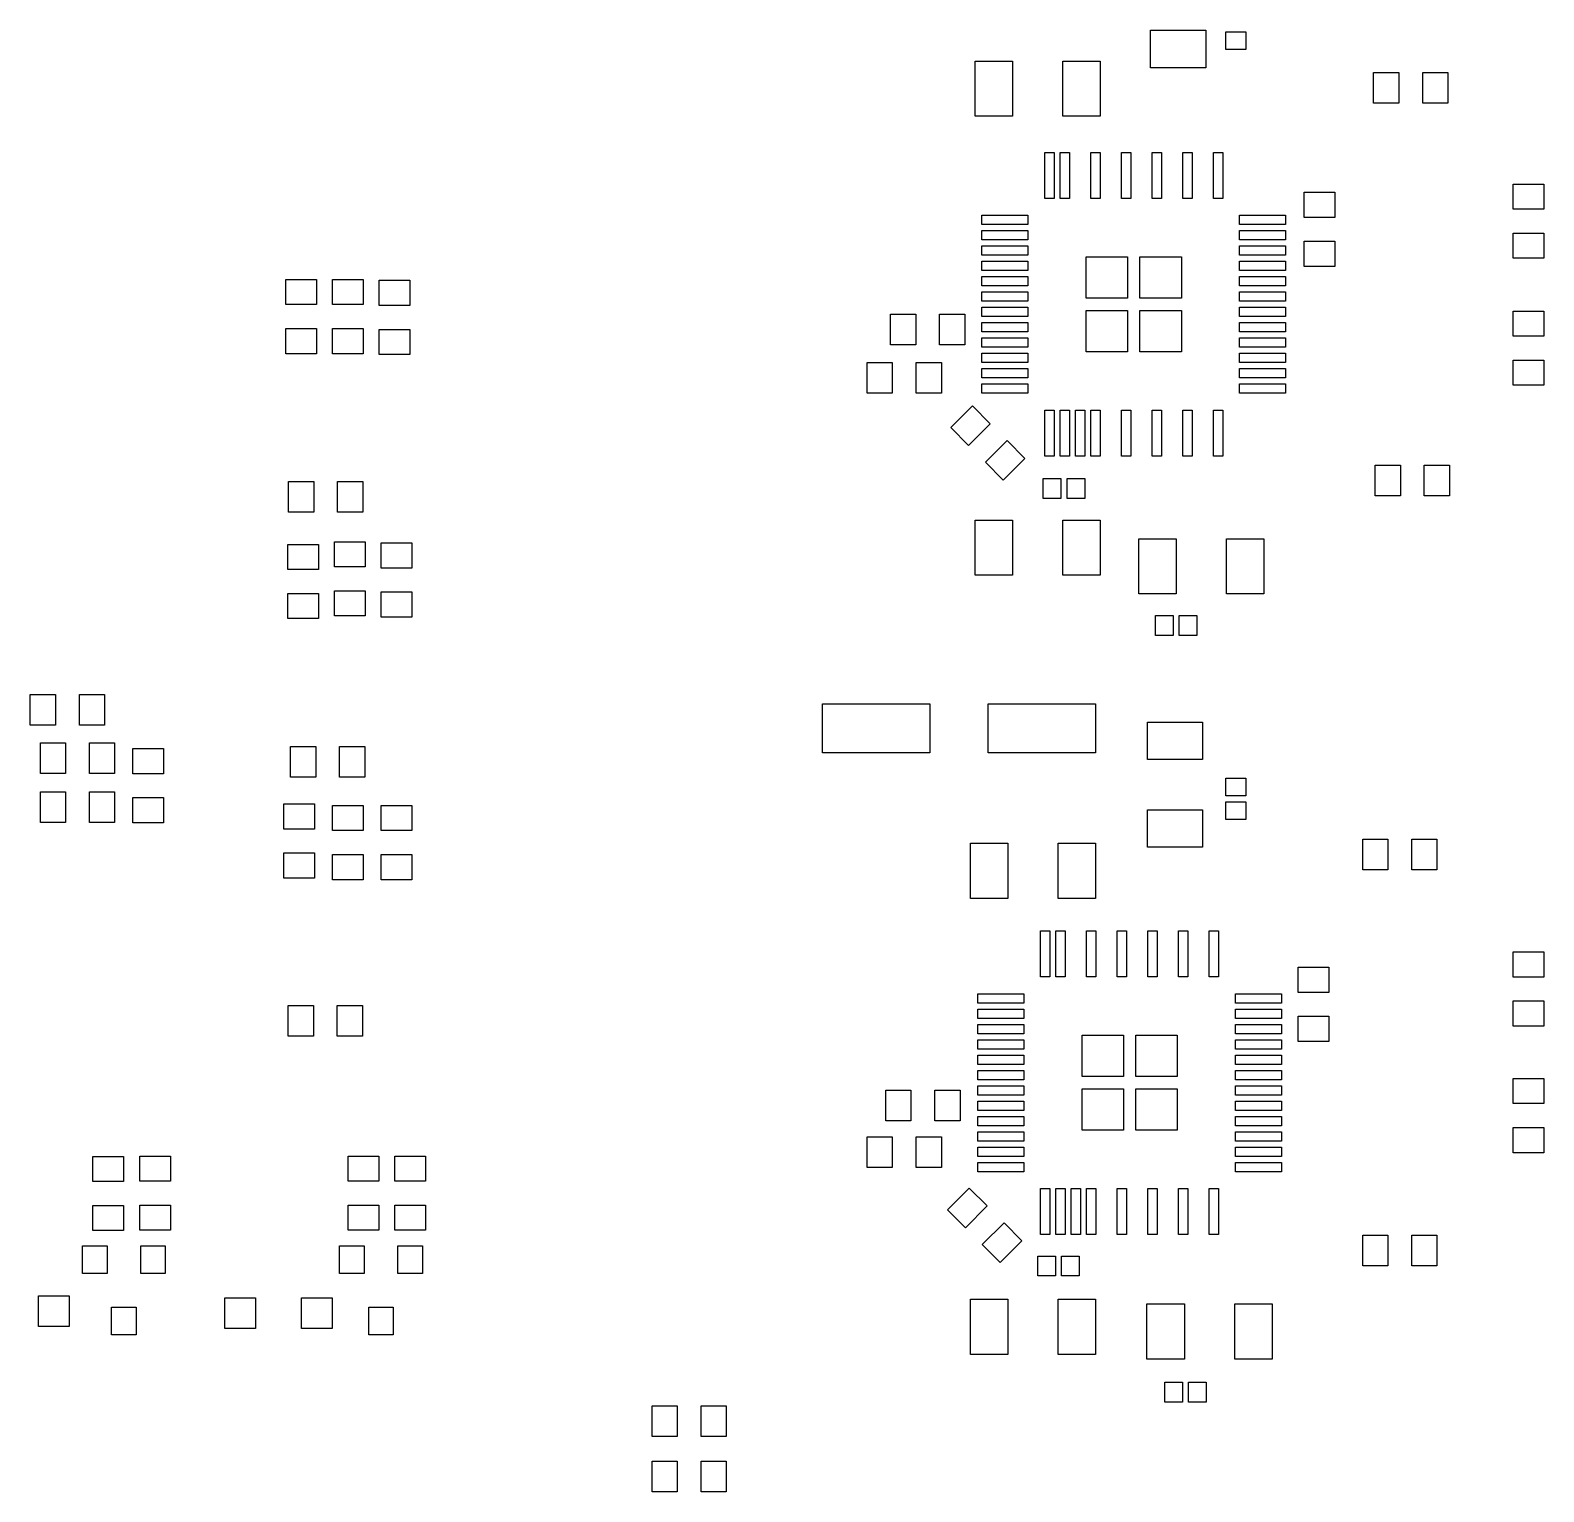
# Model space of a CAD drawing. Extents: x 21.7 to 117.6, y -114.1 to -20.5.
# Drawn here: x 66.67 to 116.01, y -114.09 to -66.45 of the extents above; entities that cross this region are included whole.
import ezdxf

# ---------------------------------------------------------------- set-up
doc = ezdxf.new("R2010")
doc.units = 0
doc.header["$MEASUREMENT"] = 0
doc.layers.add('BLACK', color=7, linetype='CONTINUOUS')

msp = doc.modelspace()

# ---------------------------------------------------------------- linework, layer by layer
at = {"layer": 'BLACK', "linetype": 'CONTINUOUS'}
for p, q in [((103.189, -67.666), (103.189, -66.446)), ((103.189, -66.446), (104.989, -66.446)), ((104.989, -66.446), (104.989, -67.666)), ((105.644, -67.0706), (105.644, -66.4956)), ((105.644, -66.4956), (106.294, -66.4956)), ((106.294, -66.4956), (106.294, -67.0706)), ((106.294, -67.0706), (105.644, -67.0706)), ((97.4696, -69.25), (97.4696, -67.45)), ((97.4696, -67.45), (98.6896, -67.45)), ((98.6896, -67.45), (98.6896, -69.25)), ((100.33, -69.25), (100.33, -67.45)), ((100.33, -67.45), (101.55, -67.45)), ((101.55, -67.45), (101.55, -69.25)), ((104.989, -67.666), (103.189, -67.666)), ((110.461, -68.826), (110.461, -67.826)), ((110.461, -67.826), (111.281, -67.826)), ((111.281, -67.826), (111.281, -68.826)), ((112.061, -68.826), (112.061, -67.826)), ((112.061, -67.826), (112.881, -67.826)), ((112.881, -67.826), (112.881, -68.826)), ((111.281, -68.826), (110.461, -68.826)), ((112.881, -68.826), (112.061, -68.826)), ((98.6896, -69.25), (97.4696, -69.25)), ((101.55, -69.25), (100.33, -69.25)), ((99.7434, -71.9273), (99.7434, -70.4273)), ((99.7434, -70.4273), (100.043, -70.4273)), ((100.043, -70.4273), (100.043, -71.9273)), ((100.243, -71.9273), (100.243, -70.4273)), ((100.243, -70.4273), (100.543, -70.4273)), ((100.543, -70.4273), (100.543, -71.9273)), ((101.243, -71.9273), (101.243, -70.4273)), ((101.243, -70.4273), (101.543, -70.4273)), ((101.543, -70.4273), (101.543, -71.9273)), ((102.243, -71.9273), (102.243, -70.4273)), ((102.243, -70.4273), (102.543, -70.4273)), ((102.543, -70.4273), (102.543, -71.9273)), ((103.243, -71.9273), (103.243, -70.4273)), ((103.243, -70.4273), (103.543, -70.4273)), ((103.543, -70.4273), (103.543, -71.9273)), ((104.243, -71.9273), (104.243, -70.4273)), ((104.243, -70.4273), (104.543, -70.4273)), ((104.543, -70.4273), (104.543, -71.9273)), ((105.243, -71.9273), (105.243, -70.4273)), ((105.243, -70.4273), (105.543, -70.4273)), ((105.543, -70.4273), (105.543, -71.9273)), ((115.006, -72.2795), (115.006, -71.4595)), ((115.006, -71.4595), (116.006, -71.4595)), ((116.006, -71.4595), (116.006, -72.2795)), ((100.043, -71.9273), (99.7434, -71.9273)), ((100.543, -71.9273), (100.243, -71.9273)), ((101.543, -71.9273), (101.243, -71.9273)), ((102.543, -71.9273), (102.243, -71.9273)), ((103.543, -71.9273), (103.243, -71.9273)), ((104.543, -71.9273), (104.243, -71.9273)), ((105.543, -71.9273), (105.243, -71.9273)), ((108.2, -72.546), (108.2, -71.726)), ((108.2, -71.726), (109.2, -71.726)), ((109.2, -71.726), (109.2, -72.546)), ((97.6934, -72.7773), (97.6934, -72.4773)), ((97.6934, -72.4773), (99.1934, -72.4773)), ((99.1934, -72.4773), (99.1934, -72.7773)), ((106.093, -72.7773), (106.093, -72.4773)), ((106.093, -72.4773), (107.593, -72.4773)), ((107.593, -72.4773), (107.593, -72.7773)), ((116.006, -72.2795), (115.006, -72.2795)), ((99.1934, -72.7773), (97.6934, -72.7773)), ((97.6934, -73.2773), (97.6934, -72.9773)), ((97.6934, -72.9773), (99.1934, -72.9773)), ((99.1934, -72.9773), (99.1934, -73.2773)), ((107.593, -72.7773), (106.093, -72.7773)), ((106.093, -73.2773), (106.093, -72.9773)), ((106.093, -72.9773), (107.593, -72.9773)), ((107.593, -72.9773), (107.593, -73.2773)), ((109.2, -72.546), (108.2, -72.546)), ((99.1934, -73.2773), (97.6934, -73.2773)), ((97.6934, -73.7773), (97.6934, -73.4773)), ((97.6934, -73.4773), (99.1934, -73.4773)), ((99.1934, -73.4773), (99.1934, -73.7773)), ((107.593, -73.2773), (106.093, -73.2773)), ((106.093, -73.7773), (106.093, -73.4773)), ((106.093, -73.4773), (107.593, -73.4773)), ((107.593, -73.4773), (107.593, -73.7773)), ((108.2, -74.146), (108.2, -73.326)), ((108.2, -73.326), (109.2, -73.326)), ((109.2, -73.326), (109.2, -74.146)), ((115.006, -73.8795), (115.006, -73.0595)), ((115.006, -73.0595), (116.006, -73.0595)), ((116.006, -73.0595), (116.006, -73.8795)), ((99.1934, -73.7773), (97.6934, -73.7773)), ((97.6934, -74.2773), (97.6934, -73.9773)), ((97.6934, -73.9773), (99.1934, -73.9773)), ((99.1934, -73.9773), (99.1934, -74.2773)), ((101.093, -75.1773), (101.093, -73.8273)), ((101.093, -73.8273), (102.443, -73.8273)), ((102.443, -73.8273), (102.443, -75.1773)), ((102.843, -75.1773), (102.843, -73.8273)), ((102.843, -73.8273), (104.193, -73.8273)), ((104.193, -73.8273), (104.193, -75.1773)), ((107.593, -73.7773), (106.093, -73.7773)), ((106.093, -74.2773), (106.093, -73.9773)), ((106.093, -73.9773), (107.593, -73.9773)), ((107.593, -73.9773), (107.593, -74.2773)), ((116.006, -73.8795), (115.006, -73.8795)), ((99.1934, -74.2773), (97.6934, -74.2773)), ((97.6934, -74.7773), (97.6934, -74.4773)), ((97.6934, -74.4773), (99.1934, -74.4773)), ((99.1934, -74.4773), (99.1934, -74.7773)), ((107.593, -74.2773), (106.093, -74.2773)), ((106.093, -74.7773), (106.093, -74.4773)), ((106.093, -74.4773), (107.593, -74.4773)), ((107.593, -74.4773), (107.593, -74.7773)), ((109.2, -74.146), (108.2, -74.146)), ((75.0015, -75.391), (75.0015, -74.571)), ((75.0015, -74.571), (76.0015, -74.571)), ((76.0015, -74.571), (76.0015, -75.391)), ((76.5255, -75.391), (76.5255, -74.571)), ((76.5255, -74.571), (77.5255, -74.571)), ((77.5255, -74.571), (77.5255, -75.391)), ((78.0495, -75.4173), (78.0495, -74.5973)), ((78.0495, -74.5973), (79.0495, -74.5973)), ((79.0495, -74.5973), (79.0495, -75.4173)), ((99.1934, -74.7773), (97.6934, -74.7773)), ((97.6934, -75.2773), (97.6934, -74.9773)), ((97.6934, -74.9773), (99.1934, -74.9773)), ((99.1934, -74.9773), (99.1934, -75.2773)), ((107.593, -74.7773), (106.093, -74.7773)), ((106.093, -75.2773), (106.093, -74.9773)), ((106.093, -74.9773), (107.593, -74.9773)), ((107.593, -74.9773), (107.593, -75.2773)), ((76.0015, -75.391), (75.0015, -75.391)), ((77.5255, -75.391), (76.5255, -75.391)), ((79.0495, -75.4173), (78.0495, -75.4173)), ((99.1934, -75.2773), (97.6934, -75.2773)), ((97.6934, -75.7773), (97.6934, -75.4773)), ((97.6934, -75.4773), (99.1934, -75.4773)), ((99.1934, -75.4773), (99.1934, -75.7773)), ((102.443, -75.1773), (101.093, -75.1773)), ((104.193, -75.1773), (102.843, -75.1773)), ((107.593, -75.2773), (106.093, -75.2773)), ((106.093, -75.7773), (106.093, -75.4773)), ((106.093, -75.4773), (107.593, -75.4773)), ((107.593, -75.4773), (107.593, -75.7773)), ((94.7132, -76.7), (94.7132, -75.7)), ((94.7132, -75.7), (95.5332, -75.7)), ((95.5332, -75.7), (95.5332, -76.7)), ((96.3132, -76.7), (96.3132, -75.7)), ((96.3132, -75.7), (97.1332, -75.7)), ((97.1332, -75.7), (97.1332, -76.7)), ((99.1934, -75.7773), (97.6934, -75.7773)), ((101.093, -76.9273), (101.093, -75.5773)), ((101.093, -75.5773), (102.443, -75.5773)), ((102.443, -75.5773), (102.443, -76.9273)), ((102.843, -76.9273), (102.843, -75.5773)), ((102.843, -75.5773), (104.193, -75.5773)), ((104.193, -75.5773), (104.193, -76.9273)), ((107.593, -75.7773), (106.093, -75.7773)), ((115.006, -76.4195), (115.006, -75.5995)), ((115.006, -75.5995), (116.006, -75.5995)), ((116.006, -75.5995), (116.006, -76.4195)), ((75.0015, -76.991), (75.0015, -76.171)), ((75.0015, -76.171), (76.0015, -76.171)), ((76.0015, -76.171), (76.0015, -76.991)), ((76.5255, -76.991), (76.5255, -76.171)), ((76.5255, -76.171), (77.5255, -76.171)), ((77.5255, -76.171), (77.5255, -76.991)), ((78.0495, -77.0173), (78.0495, -76.1973)), ((78.0495, -76.1973), (79.0495, -76.1973)), ((79.0495, -76.1973), (79.0495, -77.0173)), ((97.6934, -76.2773), (97.6934, -75.9773)), ((97.6934, -75.9773), (99.1934, -75.9773)), ((99.1934, -76.2773), (97.6934, -76.2773)), ((99.1934, -75.9773), (99.1934, -76.2773)), ((106.093, -76.2773), (106.093, -75.9773)), ((106.093, -75.9773), (107.593, -75.9773)), ((107.593, -76.2773), (106.093, -76.2773)), ((107.593, -75.9773), (107.593, -76.2773)), ((116.006, -76.4195), (115.006, -76.4195)), ((95.5332, -76.7), (94.7132, -76.7)), ((97.1332, -76.7), (96.3132, -76.7)), ((97.6934, -76.7773), (97.6934, -76.4773)), ((97.6934, -76.4773), (99.1934, -76.4773)), ((99.1934, -76.7773), (97.6934, -76.7773)), ((99.1934, -76.4773), (99.1934, -76.7773)), ((102.443, -76.9273), (101.093, -76.9273)), ((104.193, -76.9273), (102.843, -76.9273)), ((106.093, -76.7773), (106.093, -76.4773)), ((106.093, -76.4773), (107.593, -76.4773)), ((107.593, -76.7773), (106.093, -76.7773)), ((107.593, -76.4773), (107.593, -76.7773)), ((76.0015, -76.991), (75.0015, -76.991)), ((77.5255, -76.991), (76.5255, -76.991)), ((79.0495, -77.0173), (78.0495, -77.0173)), ((93.9512, -78.2748), (93.9512, -77.2748)), ((93.9512, -77.2748), (94.7712, -77.2748)), ((94.7712, -77.2748), (94.7712, -78.2748)), ((95.5512, -78.2748), (95.5512, -77.2748)), ((95.5512, -77.2748), (96.3712, -77.2748)), ((96.3712, -77.2748), (96.3712, -78.2748)), ((97.6934, -77.2773), (97.6934, -76.9773)), ((97.6934, -76.9773), (99.1934, -76.9773)), ((99.1934, -77.2773), (97.6934, -77.2773)), ((99.1934, -76.9773), (99.1934, -77.2773)), ((106.093, -77.2773), (106.093, -76.9773)), ((106.093, -76.9773), (107.593, -76.9773)), ((107.593, -77.2773), (106.093, -77.2773)), ((107.593, -76.9773), (107.593, -77.2773)), ((115.006, -78.0195), (115.006, -77.1995)), ((115.006, -77.1995), (116.006, -77.1995)), ((116.006, -77.1995), (116.006, -78.0195)), ((97.6934, -77.7773), (97.6934, -77.4773)), ((97.6934, -77.4773), (99.1934, -77.4773)), ((99.1934, -77.7773), (97.6934, -77.7773)), ((99.1934, -77.4773), (99.1934, -77.7773)), ((106.093, -77.7773), (106.093, -77.4773)), ((106.093, -77.4773), (107.593, -77.4773)), ((107.593, -77.7773), (106.093, -77.7773)), ((107.593, -77.4773), (107.593, -77.7773)), ((94.7712, -78.2748), (93.9512, -78.2748)), ((96.3712, -78.2748), (95.5512, -78.2748)), ((97.6934, -78.2773), (97.6934, -77.9773)), ((97.6934, -77.9773), (99.1934, -77.9773)), ((99.1934, -78.2773), (97.6934, -78.2773)), ((99.1934, -77.9773), (99.1934, -78.2773)), ((106.093, -78.2773), (106.093, -77.9773)), ((106.093, -77.9773), (107.593, -77.9773)), ((107.593, -78.2773), (106.093, -78.2773)), ((107.593, -77.9773), (107.593, -78.2773)), ((116.006, -78.0195), (115.006, -78.0195)), ((96.6756, -79.3995), (97.3827, -78.6924)), ((97.3827, -78.6924), (97.9625, -79.2722)), ((99.7434, -80.3273), (99.7434, -78.8273)), ((99.7434, -78.8273), (100.043, -78.8273)), ((100.043, -78.8273), (100.043, -80.3273)), ((100.243, -80.3273), (100.243, -78.8273)), ((100.243, -78.8273), (100.543, -78.8273)), ((100.543, -78.8273), (100.543, -80.3273)), ((100.743, -80.3273), (100.743, -78.8273)), ((100.743, -78.8273), (101.043, -78.8273)), ((101.043, -78.8273), (101.043, -80.3273)), ((101.243, -80.3273), (101.243, -78.8273)), ((101.243, -78.8273), (101.543, -78.8273)), ((101.543, -78.8273), (101.543, -80.3273)), ((102.243, -80.3273), (102.243, -78.8273)), ((102.243, -78.8273), (102.543, -78.8273)), ((102.543, -78.8273), (102.543, -80.3273)), ((103.243, -80.3273), (103.243, -78.8273)), ((103.243, -78.8273), (103.543, -78.8273)), ((103.543, -78.8273), (103.543, -80.3273)), ((104.243, -80.3273), (104.243, -78.8273)), ((104.243, -78.8273), (104.543, -78.8273)), ((104.543, -78.8273), (104.543, -80.3273)), ((105.243, -80.3273), (105.243, -78.8273)), ((105.243, -78.8273), (105.543, -78.8273)), ((105.543, -78.8273), (105.543, -80.3273)), ((97.2554, -79.9793), (96.6756, -79.3995)), ((97.9625, -79.2722), (97.2554, -79.9793)), ((97.8069, -80.5308), (98.514, -79.8237)), ((98.514, -79.8237), (99.0939, -80.4036)), ((99.0939, -80.4036), (98.3868, -81.1107)), ((100.043, -80.3273), (99.7434, -80.3273)), ((100.543, -80.3273), (100.243, -80.3273)), ((101.043, -80.3273), (100.743, -80.3273)), ((101.543, -80.3273), (101.243, -80.3273)), ((102.543, -80.3273), (102.243, -80.3273)), ((103.543, -80.3273), (103.243, -80.3273)), ((104.543, -80.3273), (104.243, -80.3273)), ((105.543, -80.3273), (105.243, -80.3273)), ((98.3868, -81.1107), (97.8069, -80.5308)), ((110.512, -81.6276), (110.512, -80.6276)), ((110.512, -80.6276), (111.332, -80.6276)), ((111.332, -80.6276), (111.332, -81.6276)), ((112.112, -81.6276), (112.112, -80.6276)), ((112.112, -80.6276), (112.932, -80.6276)), ((112.932, -80.6276), (112.932, -81.6276)), ((75.0915, -82.161), (75.0915, -81.161)), ((75.0915, -81.161), (75.9115, -81.161)), ((75.9115, -81.161), (75.9115, -82.161)), ((76.6915, -82.161), (76.6915, -81.161)), ((76.6915, -81.161), (77.5115, -81.161)), ((77.5115, -81.161), (77.5115, -82.161)), ((99.693, -81.7066), (99.693, -81.0566)), ((99.693, -81.0566), (100.268, -81.0566)), ((100.268, -81.0566), (100.268, -81.7066)), ((100.468, -81.7066), (100.468, -81.0566)), ((100.468, -81.0566), (101.043, -81.0566)), ((101.043, -81.0566), (101.043, -81.7066)), ((100.268, -81.7066), (99.693, -81.7066)), ((101.043, -81.7066), (100.468, -81.7066)), ((111.332, -81.6276), (110.512, -81.6276)), ((112.932, -81.6276), (112.112, -81.6276)), ((75.9115, -82.161), (75.0915, -82.161)), ((77.5115, -82.161), (76.6915, -82.161)), ((97.4696, -84.212), (97.4696, -82.412)), ((97.4696, -82.412), (98.6896, -82.412)), ((98.6896, -82.412), (98.6896, -84.212)), ((100.33, -84.212), (100.33, -82.412)), ((100.33, -82.412), (101.55, -82.412)), ((101.55, -82.412), (101.55, -84.212)), ((75.065, -84.027), (75.065, -83.207)), ((75.065, -83.207), (76.065, -83.207)), ((76.065, -83.207), (76.065, -84.027)), ((76.589, -83.938), (76.589, -83.118)), ((76.589, -83.118), (77.589, -83.118)), ((77.589, -83.118), (77.589, -83.938)), ((78.113, -83.976), (78.113, -83.156)), ((78.113, -83.156), (79.113, -83.156)), ((79.113, -83.156), (79.113, -83.976)), ((102.804, -84.8216), (102.804, -83.0216)), ((102.804, -83.0216), (104.024, -83.0216)), ((104.024, -83.0216), (104.024, -84.8216)), ((105.664, -84.8216), (105.664, -83.0216)), ((105.664, -83.0216), (106.884, -83.0216)), ((106.884, -83.0216), (106.884, -84.8216)), ((76.065, -84.027), (75.065, -84.027)), ((77.589, -83.938), (76.589, -83.938)), ((79.113, -83.976), (78.113, -83.976)), ((98.6896, -84.212), (97.4696, -84.212)), ((101.55, -84.212), (100.33, -84.212)), ((75.065, -85.627), (75.065, -84.807)), ((75.065, -84.807), (76.065, -84.807)), ((76.065, -84.807), (76.065, -85.627)), ((76.589, -85.538), (76.589, -84.718)), ((76.589, -84.718), (77.589, -84.718)), ((77.589, -84.718), (77.589, -85.538)), ((78.113, -85.576), (78.113, -84.756)), ((78.113, -84.756), (79.113, -84.756)), ((79.113, -84.756), (79.113, -85.576)), ((104.024, -84.8216), (102.804, -84.8216)), ((106.884, -84.8216), (105.664, -84.8216)), ((76.065, -85.627), (75.065, -85.627)), ((77.589, -85.538), (76.589, -85.538)), ((79.113, -85.576), (78.113, -85.576)), ((103.351, -86.177), (103.351, -85.527)), ((103.351, -85.527), (103.926, -85.527)), ((103.926, -85.527), (103.926, -86.177)), ((104.126, -86.177), (104.126, -85.527)), ((104.126, -85.527), (104.701, -85.527)), ((104.701, -85.527), (104.701, -86.177)), ((103.926, -86.177), (103.351, -86.177)), ((104.701, -86.177), (104.126, -86.177)), ((66.6716, -89.0952), (66.6716, -88.0952)), ((66.6716, -88.0952), (67.4916, -88.0952)), ((67.4916, -88.0952), (67.4916, -89.0952)), ((68.2716, -89.0952), (68.2716, -88.0952)), ((68.2716, -88.0952), (69.0916, -88.0952)), ((69.0916, -88.0952), (69.0916, -89.0952)), ((92.5, -90), (92.5, -88.4)), ((92.5, -88.4), (96, -88.4)), ((96, -88.4), (96, -90)), ((97.9, -90), (97.9, -88.4)), ((97.9, -88.4), (101.4, -88.4)), ((101.4, -88.4), (101.4, -90)), ((67.4916, -89.0952), (66.6716, -89.0952)), ((69.0916, -89.0952), (68.2716, -89.0952)), ((103.088, -90.2212), (103.088, -89.0012)), ((103.088, -89.0012), (104.888, -89.0012)), ((104.888, -89.0012), (104.888, -90.2212)), ((67.0018, -90.67), (67.0018, -89.67)), ((67.0018, -89.67), (67.8218, -89.67)), ((67.8218, -89.67), (67.8218, -90.67)), ((68.6018, -90.67), (68.6018, -89.67)), ((68.6018, -89.67), (69.4218, -89.67)), ((69.4218, -89.67), (69.4218, -90.67)), ((70.0104, -90.6818), (70.0104, -89.8618)), ((70.0104, -89.8618), (71.0104, -89.8618)), ((71.0104, -89.8618), (71.0104, -90.6818)), ((75.155, -90.797), (75.155, -89.797)), ((75.155, -89.797), (75.975, -89.797)), ((75.975, -89.797), (75.975, -90.797)), ((76.755, -90.797), (76.755, -89.797)), ((76.755, -89.797), (77.575, -89.797)), ((77.575, -89.797), (77.575, -90.797)), ((96, -90), (92.5, -90)), ((101.4, -90), (97.9, -90)), ((104.888, -90.2212), (103.088, -90.2212)), ((67.8218, -90.67), (67.0018, -90.67)), ((69.4218, -90.67), (68.6018, -90.67)), ((71.0104, -90.6818), (70.0104, -90.6818)), ((75.975, -90.797), (75.155, -90.797)), ((77.575, -90.797), (76.755, -90.797)), ((105.644, -91.4036), (105.644, -90.8286)), ((105.644, -90.8286), (106.294, -90.8286)), ((106.294, -90.8286), (106.294, -91.4036)), ((67.0018, -92.2702), (67.0018, -91.2702)), ((67.0018, -91.2702), (67.8218, -91.2702)), ((67.8218, -91.2702), (67.8218, -92.2702)), ((68.6018, -92.2702), (68.6018, -91.2702)), ((68.6018, -91.2702), (69.4218, -91.2702)), ((69.4218, -91.2702), (69.4218, -92.2702)), ((70.0104, -92.2818), (70.0104, -91.4618)), ((70.0104, -91.4618), (71.0104, -91.4618)), ((71.0104, -91.4618), (71.0104, -92.2818)), ((74.938, -92.485), (74.938, -91.665)), ((74.938, -91.665), (75.938, -91.665)), ((75.938, -91.665), (75.938, -92.485)), ((76.5255, -92.536), (76.5255, -91.716)), ((76.5255, -91.716), (77.5255, -91.716)), ((77.5255, -91.716), (77.5255, -92.536)), ((78.113, -92.536), (78.113, -91.716)), ((78.113, -91.716), (79.113, -91.716)), ((79.113, -91.716), (79.113, -92.536)), ((106.294, -91.4036), (105.644, -91.4036)), ((105.644, -92.1786), (105.644, -91.6036)), ((105.644, -91.6036), (106.294, -91.6036)), ((106.294, -91.6036), (106.294, -92.1786)), ((103.088, -93.0812), (103.088, -91.8612)), ((103.088, -91.8612), (104.888, -91.8612)), ((104.888, -91.8612), (104.888, -93.0812)), ((106.294, -92.1786), (105.644, -92.1786)), ((67.8218, -92.2702), (67.0018, -92.2702)), ((69.4218, -92.2702), (68.6018, -92.2702)), ((71.0104, -92.2818), (70.0104, -92.2818)), ((75.938, -92.485), (74.938, -92.485)), ((77.5255, -92.536), (76.5255, -92.536)), ((79.113, -92.536), (78.113, -92.536)), ((97.3172, -94.75), (97.3172, -92.95)), ((97.3172, -92.95), (98.5372, -92.95)), ((98.5372, -92.95), (98.5372, -94.75)), ((100.177, -94.75), (100.177, -92.95)), ((100.177, -92.95), (101.397, -92.95)), ((101.397, -92.95), (101.397, -94.75)), ((104.888, -93.0812), (103.088, -93.0812)), ((110.106, -93.8196), (110.106, -92.8196)), ((110.106, -92.8196), (110.926, -92.8196)), ((110.926, -92.8196), (110.926, -93.8196)), ((111.706, -93.8196), (111.706, -92.8196)), ((111.706, -92.8196), (112.526, -92.8196)), ((112.526, -92.8196), (112.526, -93.8196)), ((74.938, -94.085), (74.938, -93.265)), ((74.938, -93.265), (75.938, -93.265)), ((75.938, -93.265), (75.938, -94.085)), ((76.5255, -94.136), (76.5255, -93.316)), ((76.5255, -93.316), (77.5255, -93.316)), ((77.5255, -93.316), (77.5255, -94.136)), ((78.113, -94.136), (78.113, -93.316)), ((78.113, -93.316), (79.113, -93.316)), ((79.113, -93.316), (79.113, -94.136)), ((75.938, -94.085), (74.938, -94.085)), ((77.5255, -94.136), (76.5255, -94.136)), ((79.113, -94.136), (78.113, -94.136)), ((110.926, -93.8196), (110.106, -93.8196)), ((112.526, -93.8196), (111.706, -93.8196)), ((98.5372, -94.75), (97.3172, -94.75)), ((101.397, -94.75), (100.177, -94.75)), ((99.6046, -97.3073), (99.6046, -95.8073)), ((99.6046, -95.8073), (99.9046, -95.8073)), ((99.9046, -95.8073), (99.9046, -97.3073)), ((100.105, -97.3073), (100.105, -95.8073)), ((100.105, -95.8073), (100.405, -95.8073)), ((100.405, -95.8073), (100.405, -97.3073)), ((101.105, -97.3073), (101.105, -95.8073)), ((101.105, -95.8073), (101.405, -95.8073)), ((101.405, -95.8073), (101.405, -97.3073)), ((102.105, -97.3073), (102.105, -95.8073)), ((102.105, -95.8073), (102.405, -95.8073)), ((102.405, -95.8073), (102.405, -97.3073)), ((103.105, -97.3073), (103.105, -95.8073)), ((103.105, -95.8073), (103.405, -95.8073)), ((103.405, -95.8073), (103.405, -97.3073)), ((104.105, -97.3073), (104.105, -95.8073)), ((104.105, -95.8073), (104.405, -95.8073)), ((104.405, -95.8073), (104.405, -97.3073)), ((105.105, -97.3073), (105.105, -95.8073)), ((105.105, -95.8073), (105.405, -95.8073)), ((105.405, -95.8073), (105.405, -97.3073)), ((115.006, -97.311), (115.006, -96.491)), ((115.006, -96.491), (116.006, -96.491)), ((116.006, -96.491), (116.006, -97.311)), ((108, -97.81), (108, -96.99)), ((108, -96.99), (109, -96.99)), ((109, -96.99), (109, -97.81)), ((99.9046, -97.3073), (99.6046, -97.3073)), ((100.405, -97.3073), (100.105, -97.3073)), ((101.405, -97.3073), (101.105, -97.3073)), ((102.405, -97.3073), (102.105, -97.3073)), ((103.405, -97.3073), (103.105, -97.3073)), ((104.405, -97.3073), (104.105, -97.3073)), ((105.405, -97.3073), (105.105, -97.3073)), ((116.006, -97.311), (115.006, -97.311)), ((97.5546, -98.1573), (97.5546, -97.8573)), ((97.5546, -97.8573), (99.0546, -97.8573)), ((99.0546, -98.1573), (97.5546, -98.1573)), ((99.0546, -97.8573), (99.0546, -98.1573)), ((105.955, -98.1573), (105.955, -97.8573)), ((105.955, -97.8573), (107.455, -97.8573)), ((107.455, -98.1573), (105.955, -98.1573)), ((107.455, -97.8573), (107.455, -98.1573)), ((109, -97.81), (108, -97.81)), ((115.006, -98.911), (115.006, -98.091)), ((115.006, -98.091), (116.006, -98.091)), ((116.006, -98.091), (116.006, -98.911)), ((75.079, -99.2425), (75.079, -98.2425)), ((75.079, -98.2425), (75.899, -98.2425)), ((75.899, -98.2425), (75.899, -99.2425)), ((76.679, -99.2425), (76.679, -98.2425)), ((76.679, -98.2425), (77.499, -98.2425)), ((77.499, -98.2425), (77.499, -99.2425)), ((97.5546, -98.6573), (97.5546, -98.3573)), ((97.5546, -98.3573), (99.0546, -98.3573)), ((99.0546, -98.6573), (97.5546, -98.6573)), ((99.0546, -98.3573), (99.0546, -98.6573)), ((105.955, -98.6573), (105.955, -98.3573)), ((105.955, -98.3573), (107.455, -98.3573)), ((107.455, -98.6573), (105.955, -98.6573)), ((107.455, -98.3573), (107.455, -98.6573)), ((108, -99.41), (108, -98.59)), ((108, -98.59), (109, -98.59)), ((109, -98.59), (109, -99.41)), ((97.5546, -99.1573), (97.5546, -98.8573)), ((97.5546, -98.8573), (99.0546, -98.8573)), ((99.0546, -99.1573), (97.5546, -99.1573)), ((99.0546, -98.8573), (99.0546, -99.1573)), ((105.955, -99.1573), (105.955, -98.8573)), ((105.955, -98.8573), (107.455, -98.8573)), ((107.455, -99.1573), (105.955, -99.1573)), ((107.455, -98.8573), (107.455, -99.1573)), ((116.006, -98.911), (115.006, -98.911)), ((75.899, -99.2425), (75.079, -99.2425)), ((77.499, -99.2425), (76.679, -99.2425)), ((97.5546, -99.6573), (97.5546, -99.3573)), ((97.5546, -99.3573), (99.0546, -99.3573)), ((99.0546, -99.3573), (99.0546, -99.6573)), ((100.955, -100.557), (100.955, -99.2073)), ((100.955, -99.2073), (102.305, -99.2073)), ((102.305, -99.2073), (102.305, -100.557)), ((102.705, -100.557), (102.705, -99.2073)), ((102.705, -99.2073), (104.055, -99.2073)), ((104.055, -99.2073), (104.055, -100.557)), ((105.955, -99.6573), (105.955, -99.3573)), ((105.955, -99.3573), (107.455, -99.3573)), ((107.455, -99.3573), (107.455, -99.6573)), ((109, -99.41), (108, -99.41)), ((99.0546, -99.6573), (97.5546, -99.6573)), ((97.5546, -100.157), (97.5546, -99.8573)), ((97.5546, -99.8573), (99.0546, -99.8573)), ((99.0546, -99.8573), (99.0546, -100.157)), ((107.455, -99.6573), (105.955, -99.6573)), ((105.955, -100.157), (105.955, -99.8573)), ((105.955, -99.8573), (107.455, -99.8573)), ((107.455, -99.8573), (107.455, -100.157)), ((99.0546, -100.157), (97.5546, -100.157)), ((97.5546, -100.657), (97.5546, -100.357)), ((97.5546, -100.357), (99.0546, -100.357)), ((99.0546, -100.357), (99.0546, -100.657)), ((102.305, -100.557), (100.955, -100.557)), ((104.055, -100.557), (102.705, -100.557)), ((107.455, -100.157), (105.955, -100.157)), ((105.955, -100.657), (105.955, -100.357)), ((105.955, -100.357), (107.455, -100.357)), ((107.455, -100.357), (107.455, -100.657)), ((115.006, -101.438), (115.006, -100.618)), ((115.006, -100.618), (116.006, -100.618)), ((116.006, -100.618), (116.006, -101.438)), ((94.5608, -101.998), (94.5608, -100.998)), ((94.5608, -100.998), (95.3808, -100.998)), ((95.3808, -100.998), (95.3808, -101.998)), ((96.1608, -101.998), (96.1608, -100.998)), ((96.1608, -100.998), (96.9808, -100.998)), ((96.9808, -100.998), (96.9808, -101.998)), ((99.0546, -100.657), (97.5546, -100.657)), ((97.5546, -101.157), (97.5546, -100.857)), ((97.5546, -100.857), (99.0546, -100.857)), ((99.0546, -100.857), (99.0546, -101.157)), ((100.955, -102.307), (100.955, -100.957)), ((100.955, -100.957), (102.305, -100.957)), ((102.305, -100.957), (102.305, -102.307)), ((102.705, -102.307), (102.705, -100.957)), ((102.705, -100.957), (104.055, -100.957)), ((104.055, -100.957), (104.055, -102.307)), ((107.455, -100.657), (105.955, -100.657)), ((105.955, -101.157), (105.955, -100.857)), ((105.955, -100.857), (107.455, -100.857)), ((107.455, -100.857), (107.455, -101.157)), ((99.0546, -101.157), (97.5546, -101.157)), ((97.5546, -101.657), (97.5546, -101.357)), ((97.5546, -101.357), (99.0546, -101.357)), ((99.0546, -101.357), (99.0546, -101.657)), ((107.455, -101.157), (105.955, -101.157)), ((105.955, -101.657), (105.955, -101.357)), ((105.955, -101.357), (107.455, -101.357)), ((107.455, -101.357), (107.455, -101.657)), ((116.006, -101.438), (115.006, -101.438)), ((95.3808, -101.998), (94.5608, -101.998)), ((96.9808, -101.998), (96.1608, -101.998)), ((99.0546, -101.657), (97.5546, -101.657)), ((97.5546, -102.157), (97.5546, -101.857)), ((97.5546, -101.857), (99.0546, -101.857)), ((99.0546, -101.857), (99.0546, -102.157)), ((107.455, -101.657), (105.955, -101.657)), ((105.955, -102.157), (105.955, -101.857)), ((105.955, -101.857), (107.455, -101.857)), ((107.455, -101.857), (107.455, -102.157)), ((93.9512, -103.522), (93.9512, -102.522)), ((93.9512, -102.522), (94.7712, -102.522)), ((94.7712, -102.522), (94.7712, -103.522)), ((95.5512, -103.522), (95.5512, -102.522)), ((95.5512, -102.522), (96.3712, -102.522)), ((96.3712, -102.522), (96.3712, -103.522)), ((99.0546, -102.157), (97.5546, -102.157)), ((97.5546, -102.657), (97.5546, -102.357)), ((97.5546, -102.357), (99.0546, -102.357)), ((99.0546, -102.357), (99.0546, -102.657)), ((102.305, -102.307), (100.955, -102.307)), ((104.055, -102.307), (102.705, -102.307)), ((107.455, -102.157), (105.955, -102.157)), ((105.955, -102.657), (105.955, -102.357)), ((105.955, -102.357), (107.455, -102.357)), ((107.455, -102.357), (107.455, -102.657)), ((115.006, -103.038), (115.006, -102.218)), ((115.006, -102.218), (116.006, -102.218)), ((116.006, -102.218), (116.006, -103.038)), ((99.0546, -102.657), (97.5546, -102.657)), ((97.5546, -103.157), (97.5546, -102.857)), ((97.5546, -102.857), (99.0546, -102.857)), ((99.0546, -102.857), (99.0546, -103.157)), ((107.455, -102.657), (105.955, -102.657)), ((105.955, -103.157), (105.955, -102.857)), ((105.955, -102.857), (107.455, -102.857)), ((107.455, -102.857), (107.455, -103.157)), ((116.006, -103.038), (115.006, -103.038)), ((68.715, -103.978), (68.715, -103.158)), ((68.715, -103.158), (69.715, -103.158)), ((69.715, -103.158), (69.715, -103.978)), ((70.239, -103.966), (70.239, -103.146)), ((70.239, -103.146), (71.239, -103.146)), ((71.239, -103.146), (71.239, -103.966)), ((77.0335, -103.966), (77.0335, -103.146)), ((77.0335, -103.146), (78.0335, -103.146)), ((78.0335, -103.146), (78.0335, -103.966)), ((78.5575, -103.966), (78.5575, -103.146)), ((78.5575, -103.146), (79.5575, -103.146)), ((79.5575, -103.146), (79.5575, -103.966)), ((94.7712, -103.522), (93.9512, -103.522)), ((96.3712, -103.522), (95.5512, -103.522)), ((99.0546, -103.157), (97.5546, -103.157)), ((97.5546, -103.657), (97.5546, -103.357)), ((97.5546, -103.357), (99.0546, -103.357)), ((99.0546, -103.357), (99.0546, -103.657)), ((107.455, -103.157), (105.955, -103.157)), ((105.955, -103.657), (105.955, -103.357)), ((105.955, -103.357), (107.455, -103.357)), ((107.455, -103.357), (107.455, -103.657)), ((69.715, -103.978), (68.715, -103.978)), ((71.239, -103.966), (70.239, -103.966)), ((78.0335, -103.966), (77.0335, -103.966)), ((79.5575, -103.966), (78.5575, -103.966)), ((99.0546, -103.657), (97.5546, -103.657)), ((107.455, -103.657), (105.955, -103.657)), ((96.574, -104.901), (97.2811, -104.194)), ((97.2811, -104.194), (97.8609, -104.774)), ((99.6046, -105.707), (99.6046, -104.207)), ((99.6046, -104.207), (99.9046, -104.207)), ((99.9046, -104.207), (99.9046, -105.707)), ((100.105, -105.707), (100.105, -104.207)), ((100.105, -104.207), (100.405, -104.207)), ((100.405, -104.207), (100.405, -105.707)), ((100.605, -105.707), (100.605, -104.207)), ((100.605, -104.207), (100.905, -104.207)), ((100.905, -104.207), (100.905, -105.707)), ((101.105, -105.707), (101.105, -104.207)), ((101.105, -104.207), (101.405, -104.207)), ((101.405, -104.207), (101.405, -105.707)), ((102.105, -105.707), (102.105, -104.207)), ((102.105, -104.207), (102.405, -104.207)), ((102.405, -104.207), (102.405, -105.707)), ((103.105, -105.707), (103.105, -104.207)), ((103.105, -104.207), (103.405, -104.207)), ((103.405, -104.207), (103.405, -105.707)), ((104.105, -105.707), (104.105, -104.207)), ((104.105, -104.207), (104.405, -104.207)), ((104.405, -104.207), (104.405, -105.707)), ((105.105, -105.707), (105.105, -104.207)), ((105.105, -104.207), (105.405, -104.207)), ((105.405, -104.207), (105.405, -105.707)), ((68.715, -105.578), (68.715, -104.758)), ((68.715, -104.758), (69.715, -104.758)), ((69.715, -104.758), (69.715, -105.578)), ((70.239, -105.566), (70.239, -104.746)), ((70.239, -104.746), (71.239, -104.746)), ((71.239, -104.746), (71.239, -105.566)), ((77.0335, -105.566), (77.0335, -104.746)), ((77.0335, -104.746), (78.0335, -104.746)), ((78.0335, -104.746), (78.0335, -105.566)), ((78.5575, -105.566), (78.5575, -104.746)), ((78.5575, -104.746), (79.5575, -104.746)), ((79.5575, -104.746), (79.5575, -105.566)), ((97.1538, -105.481), (96.574, -104.901)), ((97.8609, -104.774), (97.1538, -105.481)), ((71.239, -105.566), (70.239, -105.566)), ((78.0335, -105.566), (77.0335, -105.566)), ((79.5575, -105.566), (78.5575, -105.566)), ((97.7053, -106.032), (98.4124, -105.325)), ((98.4124, -105.325), (98.9923, -105.905)), ((69.715, -105.578), (68.715, -105.578)), ((98.2852, -106.612), (97.7053, -106.032)), ((98.9923, -105.905), (98.2852, -106.612)), ((99.9046, -105.707), (99.6046, -105.707)), ((100.405, -105.707), (100.105, -105.707)), ((100.905, -105.707), (100.605, -105.707)), ((101.405, -105.707), (101.105, -105.707)), ((102.405, -105.707), (102.105, -105.707)), ((103.405, -105.707), (103.105, -105.707)), ((104.405, -105.707), (104.105, -105.707)), ((105.405, -105.707), (105.105, -105.707)), ((110.106, -106.723), (110.106, -105.723)), ((110.106, -105.723), (110.926, -105.723)), ((110.926, -105.723), (110.926, -106.723)), ((111.706, -106.723), (111.706, -105.723)), ((111.706, -105.723), (112.526, -105.723)), ((112.526, -105.723), (112.526, -106.723)), ((68.373, -106.971), (68.373, -106.072)), ((68.373, -106.072), (69.173, -106.072)), ((69.173, -106.072), (69.173, -106.971)), ((70.273, -106.971), (70.273, -106.072)), ((70.273, -106.072), (71.073, -106.072)), ((71.073, -106.072), (71.073, -106.971)), ((76.755, -106.971), (76.755, -106.072)), ((76.755, -106.072), (77.555, -106.072)), ((77.555, -106.072), (77.555, -106.971)), ((78.655, -106.971), (78.655, -106.072)), ((78.655, -106.072), (79.455, -106.072)), ((79.455, -106.072), (79.455, -106.971)), ((99.5154, -107.056), (99.5154, -106.406)), ((99.5154, -106.406), (100.09, -106.406)), ((100.09, -106.406), (100.09, -107.056)), ((100.29, -107.056), (100.29, -106.406)), ((100.29, -106.406), (100.865, -106.406)), ((100.865, -106.406), (100.865, -107.056)), ((69.173, -106.971), (68.373, -106.971)), ((71.073, -106.971), (70.273, -106.971)), ((77.555, -106.971), (76.755, -106.971)), ((79.455, -106.971), (78.655, -106.971)), ((110.926, -106.723), (110.106, -106.723)), ((112.526, -106.723), (111.706, -106.723)), ((100.09, -107.056), (99.5154, -107.056)), ((100.865, -107.056), (100.29, -107.056)), ((66.9375, -108.704), (66.9375, -107.704)), ((66.9375, -107.704), (67.9375, -107.704)), ((67.9375, -107.704), (67.9375, -108.704)), ((73.01, -108.767), (73.01, -107.767)), ((73.01, -107.767), (74.01, -107.767)), ((74.01, -107.767), (74.01, -108.767)), ((75.51, -108.767), (75.51, -107.767)), ((75.51, -107.767), (76.51, -107.767)), ((76.51, -107.767), (76.51, -108.767)), ((97.3172, -109.612), (97.3172, -107.812)), ((97.3172, -107.812), (98.5372, -107.812)), ((98.5372, -107.812), (98.5372, -109.612)), ((100.177, -109.612), (100.177, -107.812)), ((100.177, -107.812), (101.397, -107.812)), ((101.397, -107.812), (101.397, -109.612)), ((103.073, -109.764), (103.073, -107.964)), ((103.073, -107.964), (104.293, -107.964)), ((104.293, -107.964), (104.293, -109.764)), ((105.933, -109.764), (105.933, -107.964)), ((105.933, -107.964), (107.153, -107.964)), ((107.153, -107.964), (107.153, -109.764)), ((69.323, -108.971), (69.323, -108.072)), ((69.323, -108.072), (70.123, -108.072)), ((70.123, -108.072), (70.123, -108.971)), ((77.705, -108.971), (77.705, -108.072)), ((77.705, -108.072), (78.505, -108.072)), ((78.505, -108.072), (78.505, -108.971)), ((67.9375, -108.704), (66.9375, -108.704)), ((70.123, -108.971), (69.323, -108.971)), ((74.01, -108.767), (73.01, -108.767)), ((76.51, -108.767), (75.51, -108.767)), ((78.505, -108.971), (77.705, -108.971)), ((98.5372, -109.612), (97.3172, -109.612)), ((101.397, -109.612), (100.177, -109.612)), ((104.293, -109.764), (103.073, -109.764)), ((107.153, -109.764), (105.933, -109.764)), ((103.655, -111.171), (103.655, -110.521)), ((103.655, -110.521), (104.23, -110.521)), ((104.23, -110.521), (104.23, -111.171)), ((104.43, -111.171), (104.43, -110.521)), ((104.43, -110.521), (105.005, -110.521)), ((105.005, -110.521), (105.005, -111.171)), ((86.9406, -112.285), (86.9406, -111.285)), ((86.9406, -111.285), (87.7606, -111.285)), ((87.7606, -111.285), (87.7606, -112.285)), ((88.5406, -112.285), (88.5406, -111.285)), ((88.5406, -111.285), (89.3606, -111.285)), ((89.3606, -111.285), (89.3606, -112.285)), ((104.23, -111.171), (103.655, -111.171)), ((105.005, -111.171), (104.43, -111.171)), ((87.7606, -112.285), (86.9406, -112.285)), ((89.3606, -112.285), (88.5406, -112.285)), ((86.9408, -114.089), (86.9408, -113.089)), ((86.9408, -113.089), (87.7608, -113.089)), ((87.7608, -113.089), (87.7608, -114.089)), ((88.5408, -114.089), (88.5408, -113.089)), ((88.5408, -113.089), (89.3608, -113.089)), ((89.3608, -113.089), (89.3608, -114.089)), ((87.7608, -114.089), (86.9408, -114.089)), ((89.3608, -114.089), (88.5408, -114.089))]:
    msp.add_line(p, q, dxfattribs=at)

doc.saveas('drawing.dxf')
